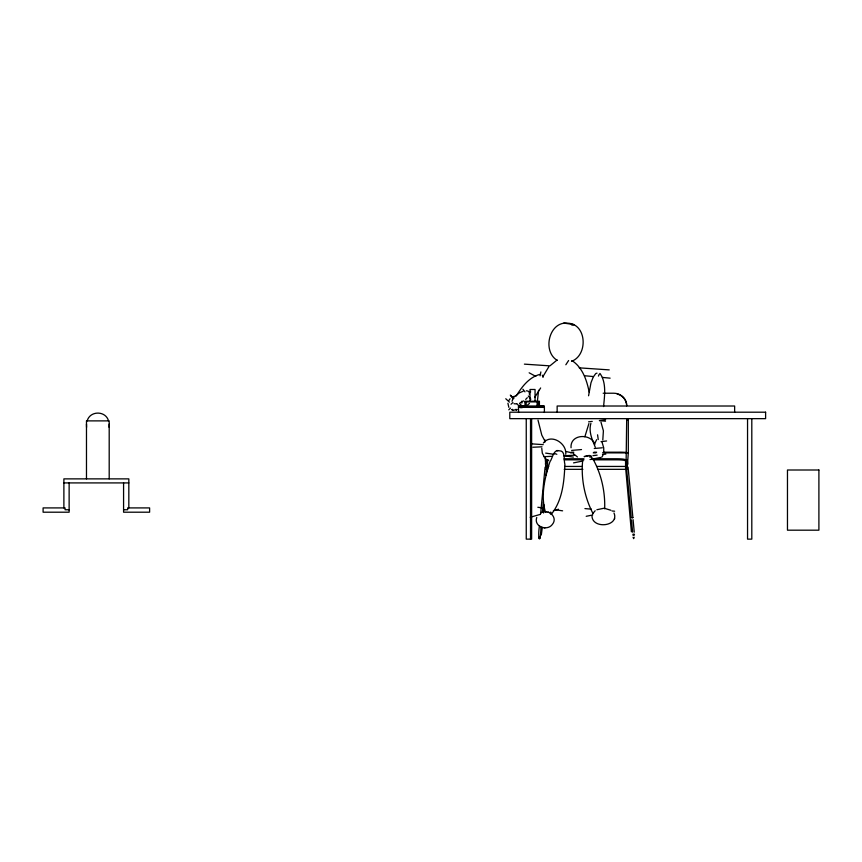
<?xml version="1.0" encoding="UTF-8"?>
<svg xmlns="http://www.w3.org/2000/svg" width="862" height="862" viewBox="0 0 862 862"><rect width="100%" height="100%" fill="white"/><g stroke="black" fill="none" stroke-linecap="round" stroke-linejoin="round"><path stroke-width="1.29" d="M541.767 448.305L542.317 453.196L543.857 456.03M565.752 454.306C566.991 443.305 551.001 433.209 543.329 443.014M109.129 427.326L109.215 424.061M582.55 461.784C581.074 479.531 584.813 497.891 593.067 513.666M604.671 508.806C605.275 491.879 601.428 474.52 593.315 459.608C591.591 457.442 590.201 454.274 587.119 456.009M626.135 460.459L626.696 418.932M627.277 467.01L628.312 452.83L628.312 419.891L626.696 419.891L628.312 419.891M543.545 512.998L544.256 504.992M547.187 471.633L547.424 468.96M540.927 527.609C540.291 546.95 537.371 538.147 539.493 525.701M540.636 513.601L545.086 467.172M542.36 512.437L543.372 501.835M545.915 475.318L546.68 467.355M545.377 464.209L546.368 459.651M536.983 405.108L538.588 390.281M542.198 528.287L541.293 535.022M588.563 395.777L590.987 382.76L593.218 377.103M603.562 406.573C604.574 395.809 606.643 382.577 599.941 373.418M538.707 537.931L539.106 537.231M590.901 423.371C588.434 431.733 592.248 439.739 595.265 447.184M602.807 439.9L603.4 430.838L600.976 422.143M512.06 401.283L512.642 399.451M529.365 394.343L529.397 392.522L528.374 391.24M540.086 375.821L540.873 371.931M536.746 517.491C533.449 526.725 547.478 531.563 552.467 524.279C558.457 516.931 547.435 507.987 540.496 513.159M632.891 517.588L631.296 517.76L626.469 467.355L627.18 467.107L628.064 467.172L632.891 517.588L632.18 517.771M591.989 516.112C592.42 529.419 619.649 526.488 614.003 512.998M614.466 519.107L614.638 518.374M595.071 442.906L596.644 439.695M584.845 436.765L588.918 423.565M598.433 376.091L599.23 374.248M87.181 420.882C89.96 410.506 105.735 410.506 108.515 420.882M516.263 395.949C521.725 386.952 529.106 377.233 539.741 374.442M540.636 387.965L534.817 397.242M625.801 468.508L625.758 468.594A1.315 0.905 -4.5 0 0 625.79 469.143L627.051 469.348M542.661 377.071L548.792 366.792M592.517 513.903L595.157 510.757M602.969 455.319L601.741 457.226M565.838 364.755L568.597 360.542M508.892 400.453L510.067 398.75M547.241 469.294L546.099 469.348M633.064 534.117C631.857 536.035 635.703 535.528 634.044 533.987M633.064 537.231L633.635 538.61L634.206 537.231M551.411 514.129C562.498 500.402 564.265 481.287 564.879 464.198C563.586 460.362 565.784 450.664 559.427 450.804C553.533 448.714 552.488 458.616 549.945 461.73C544.849 477.699 540.42 495.661 545.484 512.136M627.051 461.03L627.127 459.888M508.763 409.849L510.455 408.071M514.269 396.973L519.366 392.856L523.105 391.273M525.691 399.397L527.307 397.716M511.047 404.235L512.912 402.543M602.624 452.862L627.913 452.895M525.594 406.767L529.462 403.405M523.59 400.884L519.915 402.92M589.813 457.216L591.655 456.063M557.111 360.004L549.913 365.865L524.398 364.141M596.881 509.733L604.133 508.203L610.899 510.272M571.528 361.318C588.153 355.295 586.893 324.09 567.929 323.196C549.299 320.858 541.875 351.028 557.121 360.305M512.567 396.94L514.431 396.272M517.232 409.45L513.386 410.193L511.489 409.655M530.195 517.265L540.496 514.345M553.372 510.692L558.511 509.237M571.915 325.254L574.167 324.618L563.716 323.067M589.791 455.47L584.124 456.612L586.796 456.084M589.985 459.565L592.151 459.112M573.532 462.883L583.121 460.954M592.463 459.08L600.609 457.442M586.203 516.306L592.711 514.991M597.01 373.138L595.75 373.569L593.584 376.586L584.533 375.724M588.574 421.852L592.248 421.41M599.413 420.537L605.652 419.772M601.04 441.646L606.589 440.967M593.002 455.642L597.14 455.136M602.463 454.489L605.846 454.069M571.625 450.417L581.516 449.565M594.252 448.477L602.333 447.787M626.157 469.133L625.596 469.251L626.168 469.327M532.942 447.249L542.015 446.818M543.642 456.709L551.766 456.321M564.556 455.707L574.491 455.233M516.467 403.879L514 403.728M603.174 393.223L613.787 393.223A12.908 12.273 0 0 1 626.696 405.496M524.99 401.886L539.418 401.886M520.411 406.282L522.146 406.282L522.146 407.36M520.379 406.465L526.154 406.465L526.154 401.886M520.476 406.832L522.21 406.832L522.21 407.64L520.476 407.64L520.379 405.797L525.26 406.088M518.493 407.09L520.411 407.09M522.146 407.09L543.771 407.09M518.493 407.36L543.771 407.36L543.771 406.013L518.493 406.013L518.558 412.478M518.558 407.37L522.21 407.37M528.287 407.37L544.396 407.37L544.396 412.478M571.15 452.194L573.833 452.194M593.95 452.194L596.633 452.194M603.335 452.194L618.097 452.194A19.869 6.174 0 0 1 621.728 452.194L622.461 452.216A19.869 6.174 0 0 1 626.696 452.528M570.525 452.862L573.198 452.862M593.261 452.862L595.933 452.862M564.114 458.767L583.93 458.767M591.86 458.767L616.966 458.767A8.609 1.088 0 0 1 625.575 459.855M564.114 459.834L583.93 459.834M593.185 459.834L616.966 459.834A8.609 1.088 0 0 1 625.273 460.642M548.717 466.439L546.055 466.439L546.055 467.926M564.675 466.439L581.958 466.439M596.59 466.439L627.18 466.439L627.18 467.926M564.19 469.327L582.874 469.327M597.549 469.327L625.575 469.327L625.575 460.922M63.885 482.914L128.826 482.914M69.132 509.754L65.07 509.754L65.07 507.912L43.1 507.912L43.1 512.2L69.132 512.2L69.132 482.914M123.578 509.754L127.651 509.754L127.651 507.912L149.611 507.912L149.611 512.2L123.578 512.2L123.578 482.914M579.199 367.848L609.229 369.884M531.229 443.833L543.232 444.641M584.942 508.591L591.397 509.162M612.042 510.983L614.617 511.209M602.43 377.427L610.124 378.159M599.489 420.613L605.523 421.195M526.337 390.788L527.576 390.971M545.678 453.11L554.007 454.306M563.565 455.686L573.359 457.097M537.834 507.265L544.353 508.214M554.622 509.69L562.606 510.832M566.323 451.58L570.105 452.41M548.092 512.2L548.878 512.34M541.541 527.318L542.338 527.458M545.495 511.737L546.411 511.899M544.008 527.76L544.924 527.921M557.833 450.88L556.626 450.535M550.322 513.741L551.54 514.097L550.721 512.039M554.88 453.595L556.82 454.296M529.16 372.804L535.787 376.382M571.948 360.575C582.637 367.524 586.817 380.304 589.209 392.21M577.465 456.968L573.489 453.778M510.282 395.098L513.892 398.416M519.581 403.642L522.232 406.077M505.768 398.75L509.453 402.145M545.107 458.164L547.575 460.47M542.252 375.185L543.437 376.909M546.088 461.03L545.818 460.47L545.829 466.482M594.995 444.242C590.492 432.907 569.901 434.071 571.053 447.766M522.889 389.215L524.99 391.854M528.287 396.003L530.852 399.235M510.573 395.55L513.256 398.923M517.103 403.782L519.474 406.745M540.075 537.36L540.312 537.931M515.907 409.321L516.532 410.517M512.879 410.452L512.254 409.267M508.839 407.338L507.923 403.276M530.335 391.348L530.669 391.898M544.924 441.075L541.789 435.116L537.996 420.117M602.032 442.055L603.723 447.906L603.745 452M597.571 434.814L598.239 439.566M631.393 531.832L625.726 468.96M625.941 462.161L626.178 464.446M627.773 464.209L627.331 460.47L627.321 466.482M633.096 519.689L634.249 532.177M631.49 519.84L632.633 532.21M545.118 456.698L545.775 465.728M521.812 401.164L521.876 403.114M86.48 424.061L86.566 427.326M751.804 418.652L751.804 539.138L747.548 539.138L747.548 418.652M734.639 412.198L734.639 406.013L557.143 406.013L557.143 412.198M547.575 469.327L547.575 460.922A8.609 1.088 0 0 1 548.728 460.373M544.838 439.652L544.838 442.292M541.659 406.552L541.659 407.36M540.959 407.36L540.959 406.282L539.224 406.282L539.224 407.36M539.418 405.797L539.418 401.25L524.99 401.25L524.99 405.797M539.547 406.552L539.547 407.36M539.159 406.088L544.03 405.797L544.03 406.465L538.254 406.465L538.254 401.886M535.054 401.25L535.054 389.484L530.011 389.484L530.011 401.25M531.628 418.652L531.628 539.138L526.251 539.138L526.251 418.652M530.518 418.652L530.518 539.138M128.826 507.912L128.826 478.873L63.885 478.873L63.885 507.912M109.194 478.873L109.194 420.882L86.48 420.882L86.48 478.873M547.65 459.715A8.609 1.088 0 0 1 547.866 459.575M617.127 393.977A12.908 12.273 0 0 1 626.696 405.83M765.607 412.198L509.798 412.198L509.798 418.652L765.607 418.652L765.607 412.198M818.9 470.005L787.469 470.005L787.469 530.184L818.9 530.184L818.9 470.005"/></g></svg>
